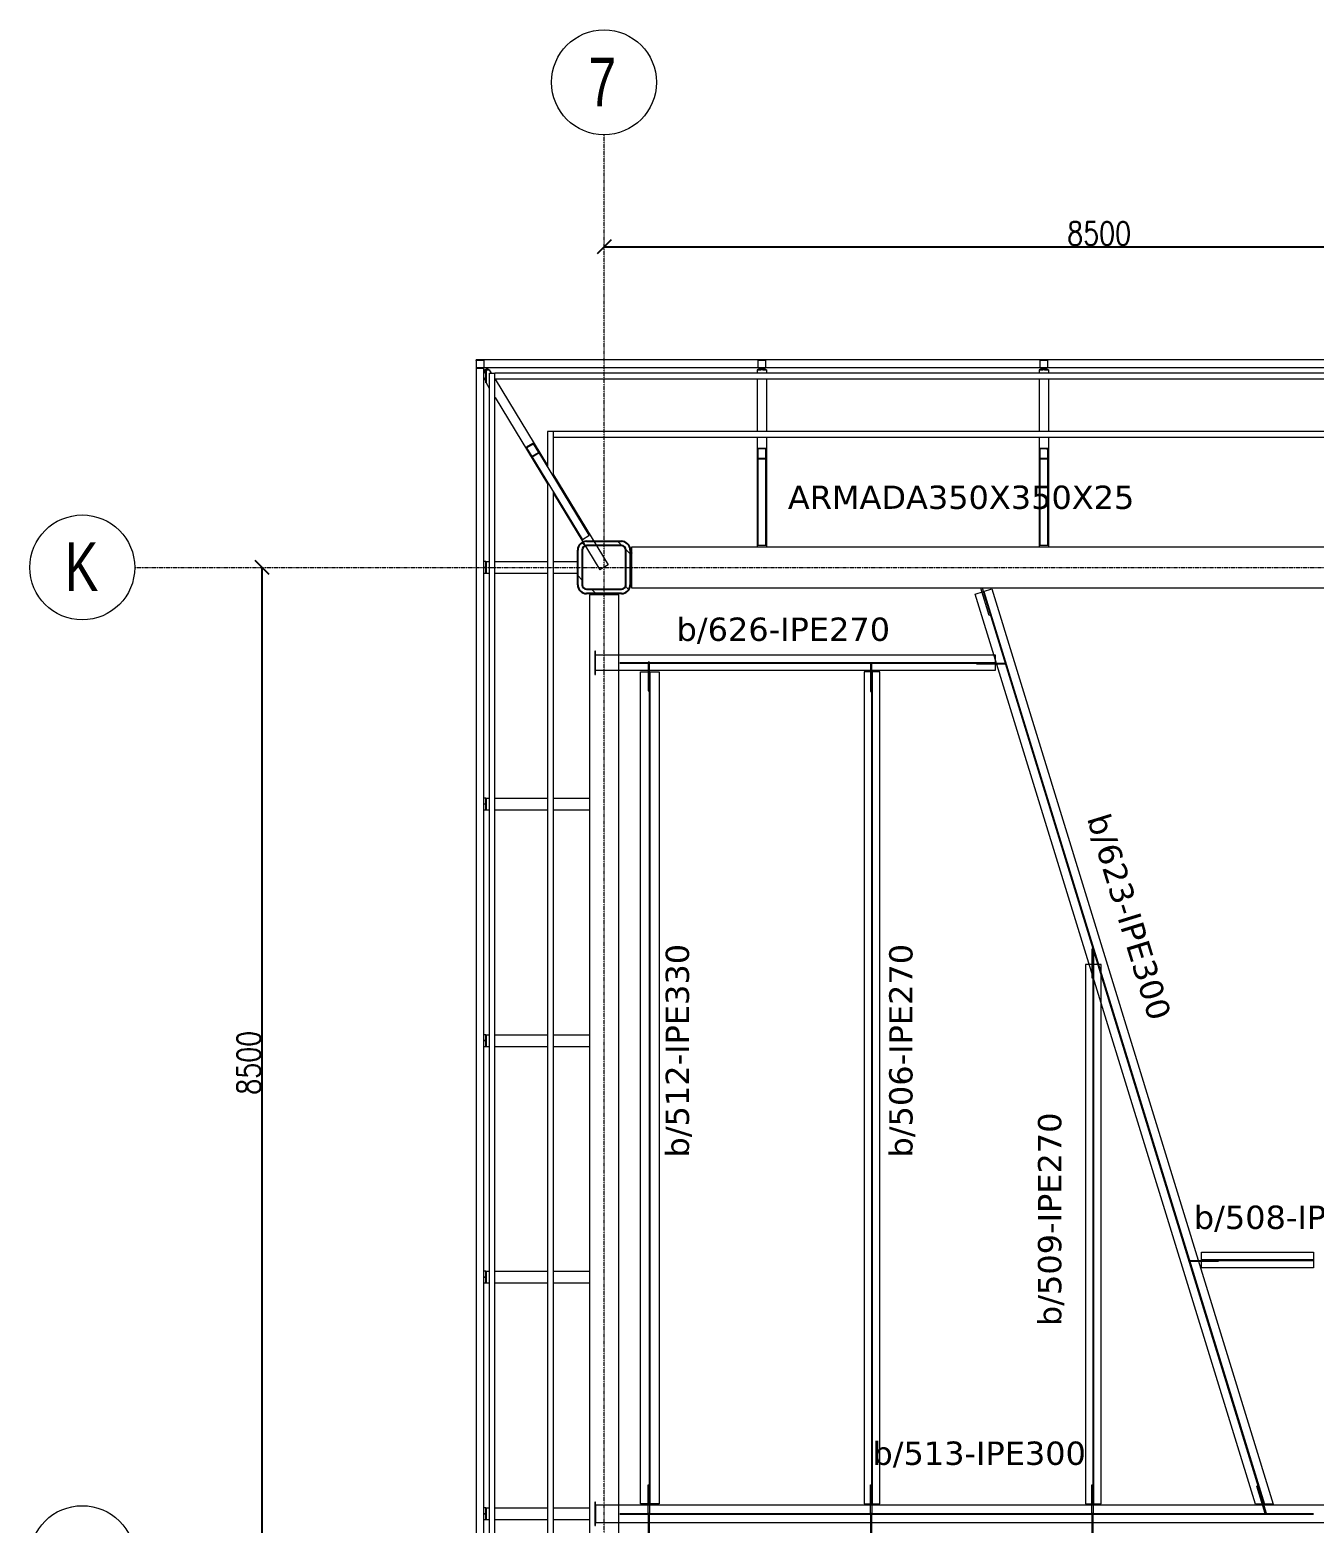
# Model space of a CAD drawing. Header units: millimetres. Extents: x -3255 to 77194, y -21218 to 30112.
# Drawn here: x -900 to 10125, y 17300 to 30112 of the extents above; entities that cross this region are included whole.
import ezdxf

# ---------------------------------------------------------------- set-up
doc = ezdxf.new("R2010")
doc.units = ezdxf.units.MM
doc.header["$LTSCALE"] = 0.9
doc.linetypes.add('Grid Line', pattern=[3.33375, 1.905, -0.47625, 0.47625, -0.47625])
for name, color, linetype, lineweight in [('0-3', 50, 'Continuous', 5), ('A_ALMA', 255, 'Continuous', 5), ('E_COLUMNAS-1', 254, 'Continuous', 5), ('E_COLUMNAS-2', 1, 'Continuous', 25), ('E_COLUMNAS-3', 1, 'Continuous', 35), ('E_EJES', 8, 'Continuous', 9), ('E_EJES-1', 8, 'Grid Line', 9), ('E_TEXTO', 3, 'Continuous', 5), ('E_VIGAS', 5, 'Continuous', 15), ('E_VIGAS-1', 5, 'Continuous', 5), ('E_VIGAS-2', 10, 'Continuous', 5), ('E_VIGAS-3', 5, 'Continuous', 25), ('P-PLATINA', 6, 'Continuous', 13), ('S-COLS-HDLN-1', 52, 'Continuous', 9), ('VIGAS_HCB', 253, 'Continuous', 15)]:
    doc.layers.add(name, color=color, linetype=linetype, lineweight=lineweight)
doc.layers.add('COTAS', color=8, linetype='Continuous')
doc.styles.add('CNI_COTAS', font='romans.shx', dxfattribs={"width": 0.8})
doc.styles.add('Swis721 LtCn BT_1', font='swisscl.ttf', dxfattribs={"height": 0.42})
doc.styles.add('VERDANA', font='verdana.ttf')
doc.dimstyles.new('1.5', dxfattribs={"dimscale": 0, "dimtxt": 200, "dimasz": 120, "dimexe": 4, "dimexo": 4, "dimgap": 15, "dimtad": 1, "dimdec": 0, "dimzin": 4, "dimdsep": 46, "dimtxsty": 'CNI_COTAS', "dimblk": 'OBLIQUE', "dimcen": -0.09, "dimclrd": 256, "dimclrt": 3, "dimadec": 0, "dimazin": 0, "dimtfac": 1, "dimtdec": 0, "dimtmove": 2, "dimatfit": 0, "dimldrblk": 'OBLIQUE', "dimfxl": 0.05, "dimtolj": 1, "dimtzin": 0, "dimarcsym": 0})

# ---------------------------------------------------------------- blocks, each defined once
blk = doc.blocks.new('EST_SFM_VIGA-METALICA-SECCION-C - EST_SFM_VIGA-METALICA-UPN160-1603255-_38_00m_N_E_-NIVEL-10 DOC')
at = {"layer": 'E_VIGAS-1'}
for p, q in [((-35.176, 0.012), (-35.176, 0.018)), ((-35.17, 0.018), (-35.176, 0.018)), ((-32.752, 0.018), (-35.112, 0.018)), ((-30.332, 0.018), (-32.694, 0.018)), ((30.113, 0.018), (-30.274, 0.018)), ((-35.175, -0.047), (-35.108, -0.047)), ((-35.107, -0.047), (-32.758, -0.047)), ((-32.756, -0.047), (-32.69, -0.047)), ((-32.689, -0.047), (-30.338, -0.047)), ((-30.336, -0.047), (-30.27, -0.047)), ((-30.269, -0.047), (30.107, -0.047))]:
    blk.add_line(p, q, dxfattribs=at)
blk = doc.blocks.new('EST_SFM_VIGA-METALICA-SECCION-C - EST_SFM_VIGA-METALICA-UPN160-1602621-_38_00m_N_E_-NIVEL-10 DOC')
at = {"layer": 'E_VIGAS-1'}
for p, q in [((-14.46, -0.016), (-14.46, 0.047)), ((-14.457, 0.047), (-14.46, 0.047)), ((14.466, 0.047), (-14.455, 0.047)), ((-14.46, -0.018), (14.471, -0.018))]:
    blk.add_line(p, q, dxfattribs=at)
blk = doc.blocks.new('EST_SFM_VIGA-METALICA-SECCION-C - EST_SFM_VIGA-METALICA-UPN100-1529610-_38_00m_N_E_-NIVEL-10 DOC')
at = {"layer": 'E_VIGAS-2'}
for p, q in [((-14.442, -0.018), (-14.442, 0.032)), ((14.393, 0.032), (-14.441, 0.032)), ((-14.442, -0.018), (14.393, -0.018))]:
    blk.add_line(p, q, dxfattribs=at)
blk = doc.blocks.new('EST_SFM_VIGA-METALICA-SECCION-C - EST_SFM_VIGA-METALICA-UPN100-1529678-_38_00m_N_E_-NIVEL-10 DOC')
at = {"layer": 'E_VIGAS-2'}
for p, q in [((-13.943, -0.032), (-13.943, 0.018)), ((-13.556, 0.018), (-13.943, 0.018)), ((13.374, 0.018), (-13.422, 0.018)), ((-13.942, -0.032), (-13.638, -0.032)), ((-13.504, -0.032), (13.456, -0.032))]:
    blk.add_line(p, q, dxfattribs=at)
blk = doc.blocks.new('EST_SFM_VIGA-METALICA-SECCION-C - EST_SFM_VIGA-METALICA-UPN100-1526554-_38_00m_N_E_-NIVEL-10 DOC')
at = {"layer": 'E_VIGAS-2'}
for p, q in [((-34.929, -0.032), (-34.929, 0.018)), ((34.942, 0.018), (-34.929, 0.018)), ((-34.929, -0.032), (34.942, -0.032))]:
    blk.add_line(p, q, dxfattribs=at)
blk = doc.blocks.new('EST_SFM_VIGA-METALICA-SECCION-C - EST_SFM_VIGA-METALICA-UPN100-1526616-_38_00m_N_E_-NIVEL-10 DOC')
at = {"layer": 'E_VIGAS-2'}
for p, q in [((-34.827, -0.018), (-34.827, 0.032)), ((34.044, 0.032), (-34.827, 0.032)), ((-34.827, -0.018), (34.044, -0.018))]:
    blk.add_line(p, q, dxfattribs=at)
blk = doc.blocks.new('EST_SCM_COLUMNA-METALICA-SECCION-CUADRADA - EST_SCM_COLUMNA-TUBULAR-CUADRADA_PTEØ_70x70 e_3mm-1587151-_38_00m_N_E_-NIVEL-10 DOC')
at = {"layer": 'E_COLUMNAS-1'}
for p, q in [((-0.035, 0.029), (-0.035, -0.029)), ((-0.032, -0.029), (-0.032, 0.029)), ((0.029, 0.035), (-0.029, 0.035)), ((-0.029, 0.032), (0.029, 0.032)), ((0.032, 0.029), (0.032, -0.029)), ((0.035, -0.029), (0.035, 0.029)), ((0.029, -0.032), (-0.029, -0.032)), ((-0.029, -0.035), (0.029, -0.035))]:
    blk.add_line(p, q, dxfattribs=at)
for centre, radius, start, end in [((-0.029, 0.029), 0.006, 90, 180), ((-0.029, 0.029), 0.003, 90, 180), ((0.029, 0.029), 0.006, 360, 90), ((0.029, 0.029), 0.003, 0, 90), ((-0.029, -0.029), 0.006, 180, 270), ((-0.029, -0.029), 0.003, 180, 270), ((0.029, -0.029), 0.003, 270, 360), ((0.029, -0.029), 0.006, 270, 360), ((0.029, -0.029), 0.006, 280, 350), ((0.029, -0.029), 0.003, 300, 330)]:
    blk.add_arc(centre, radius, start, end, dxfattribs=at)
blk = doc.blocks.new('EST_SCM_COLUMNA-METALICA-SECCION-CUADRADA - EST_SCM_COLUMNA-TUBULAR-CUADRADA_PTEØ_70x70 e_3mm-V25-_38_00m_N_E_-NIVEL-10 DOC')
at = {"layer": 'E_COLUMNAS-1'}
for p, q in [((-0.035, 0.029), (-0.035, -0.029)), ((-0.032, -0.029), (-0.032, 0.029)), ((0.029, 0.035), (-0.029, 0.035)), ((-0.029, 0.032), (0.029, 0.032)), ((0.032, 0.029), (0.032, -0.029)), ((0.035, -0.029), (0.035, 0.029)), ((0.029, -0.032), (-0.029, -0.032)), ((-0.029, -0.035), (0.029, -0.035))]:
    blk.add_line(p, q, dxfattribs=at)
for centre, radius, start, end in [((-0.029, 0.029), 0.006, 90, 180), ((-0.029, 0.029), 0.003, 90, 180), ((0.029, 0.029), 0.006, 360, 90), ((0.029, 0.029), 0.003, 0, 90), ((-0.029, -0.029), 0.006, 180, 270), ((-0.029, -0.029), 0.006, 190, 270), ((-0.029, -0.029), 0.003, 180, 270), ((-0.029, -0.029), 0.003, 210, 270), ((0.029, -0.029), 0.003, 270, 360), ((0.029, -0.029), 0.006, 270, 360), ((0.029, -0.029), 0.006, 270, 350), ((0.029, -0.029), 0.003, 270, 330)]:
    blk.add_arc(centre, radius, start, end, dxfattribs=at)
blk = doc.blocks.new('DCTIB_CNI_EST_MOD-1A-FAC_0001_rvt-2-_38_00m_N_E_-NIVEL-10 DOC')
at = {"layer": 'E_COLUMNAS-1'}
for centre, radius, start, end in [((-75.196, 167.879), 0.006, 280, 350), ((-75.196, 167.879), 0.006, 280, 350), ((-75.196, 167.879), 0.003, 300, 330), ((-75.196, 167.879), 0.003, 300, 330), ((-72.836, 167.879), 0.006, 190, 270), ((-72.836, 167.879), 0.006, 190, 270), ((-72.836, 167.879), 0.003, 210, 270), ((-72.836, 167.879), 0.003, 210, 270), ((-72.778, 167.879), 0.006, 270, 350), ((-72.778, 167.879), 0.006, 270, 350), ((-72.778, 167.879), 0.003, 270, 330), ((-72.778, 167.879), 0.003, 270, 330), ((-70.416, 167.879), 0.006, 190, 270), ((-70.416, 167.879), 0.006, 190, 270), ((-70.416, 167.879), 0.003, 210, 270), ((-70.416, 167.879), 0.003, 210, 270), ((-70.358, 167.879), 0.006, 270, 350), ((-70.358, 167.879), 0.006, 270, 350), ((-70.358, 167.879), 0.003, 270, 330), ((-70.358, 167.879), 0.003, 270, 330)]:
    blk.add_arc(centre, radius, start, end, dxfattribs=at)
at = {"layer": 'E_VIGAS-1'}
for p, q in [((-75.181, 167.84), (-75.178, 167.835)), ((-75.176, 167.859), (-75.147, 167.859)), ((-75.176, 167.858), (-75.176, 167.853)), ((-75.176, 167.853), (-75.176, 167.858)), ((-75.174, 167.865), (-75.175, 167.864)), ((-75.147, 167.858), (-75.175, 167.858)), ((-75.175, 167.858), (-75.175, 167.747)), ((-75.172, 167.87), (-75.173, 167.868)), ((-75.171, 167.875), (-75.171, 167.873)), ((-75.155, 167.859), (-75.166, 167.878)), ((-75.147, 167.858), (-75.13, 167.83)), ((-72.848, 167.858), (-72.848, 167.859)), ((-72.848, 167.859), (-72.82, 167.859)), ((-72.766, 167.858), (-72.848, 167.858)), ((-72.848, 167.858), (-72.848, 167.83)), ((-72.81, 167.876), (-72.81, 167.878)), ((-72.81, 167.864), (-72.81, 167.873)), ((-72.81, 167.859), (-72.81, 167.864)), ((-72.805, 167.878), (-72.805, 167.876)), ((-72.805, 167.873), (-72.805, 167.864)), ((-72.805, 167.864), (-72.805, 167.859)), ((-72.794, 167.859), (-72.766, 167.859)), ((-72.766, 167.859), (-72.766, 167.858)), ((-72.766, 167.858), (-72.766, 167.83)), ((-70.428, 167.858), (-70.428, 167.859)), ((-70.428, 167.859), (-70.4, 167.859)), ((-70.346, 167.858), (-70.428, 167.858)), ((-70.428, 167.858), (-70.428, 167.83)), ((-70.39, 167.876), (-70.39, 167.878)), ((-70.39, 167.864), (-70.39, 167.873)), ((-70.39, 167.859), (-70.39, 167.864)), ((-70.385, 167.878), (-70.385, 167.876)), ((-70.385, 167.873), (-70.385, 167.864)), ((-70.385, 167.864), (-70.385, 167.859)), ((-70.374, 167.859), (-70.346, 167.859)), ((-70.346, 167.859), (-70.346, 167.858)), ((-70.346, 167.858), (-70.346, 167.83)), ((-75.195, 167.791), (-75.176, 167.76)), ((-75.178, 167.826), (-75.181, 167.831)), ((-75.176, 167.749), (-75.176, 167.802)), ((-75.175, 167.747), (-75.147, 167.701)), ((-75.097, 167.777), (-74.647, 167.038)), ((-72.848, 167.78), (-72.848, 167.33)), ((-72.766, 167.78), (-72.766, 167.33)), ((-70.428, 167.78), (-70.428, 167.33)), ((-70.346, 167.78), (-70.346, 167.33)), ((-75.097, 167.619), (-74.647, 166.88)), ((-74.772, 167.226), (-74.827, 167.193)), ((-74.826, 167.191), (-74.771, 167.224)), ((-74.765, 167.216), (-74.769, 167.223)), ((-74.769, 167.223), (-74.724, 167.149)), ((-74.723, 167.15), (-74.768, 167.224)), ((-72.848, 167.28), (-72.848, 166.337)), ((-72.766, 167.28), (-72.766, 166.337)), ((-70.428, 167.28), (-70.428, 166.337)), ((-70.346, 167.28), (-70.346, 166.337)), ((-74.828, 167.188), (-74.782, 167.113)), ((-74.826, 167.188), (-74.822, 167.181)), ((-74.781, 167.114), (-74.826, 167.188)), ((-74.782, 167.113), (-74.35, 166.404)), ((-74.781, 167.114), (-74.779, 167.111)), ((-74.724, 167.146), (-74.779, 167.113)), ((-74.778, 167.111), (-74.723, 167.145)), ((-74.722, 167.146), (-74.724, 167.149)), ((-74.29, 166.44), (-74.723, 167.15)), ((-72.842, 167.18), (-72.842, 167.098)), ((-72.842, 167.098), (-72.842, 166.357)), ((-72.841, 167.18), (-72.841, 167.172)), ((-72.841, 167.098), (-72.841, 167.18)), ((-72.841, 167.098), (-72.841, 167.094)), ((-72.775, 167.184), (-72.839, 167.184)), ((-72.839, 167.182), (-72.775, 167.182)), ((-72.775, 167.096), (-72.839, 167.096)), ((-72.839, 167.094), (-72.775, 167.094)), ((-72.774, 167.172), (-72.774, 167.18)), ((-72.774, 167.18), (-72.774, 167.098)), ((-72.774, 167.094), (-72.774, 167.098)), ((-72.772, 167.098), (-72.772, 167.18)), ((-72.772, 166.357), (-72.772, 167.098)), ((-70.422, 167.18), (-70.422, 167.098)), ((-70.422, 167.098), (-70.422, 166.357)), ((-70.421, 167.18), (-70.421, 167.172)), ((-70.421, 167.098), (-70.421, 167.18)), ((-70.421, 167.098), (-70.421, 167.094)), ((-70.355, 167.184), (-70.419, 167.184)), ((-70.419, 167.182), (-70.355, 167.182)), ((-70.355, 167.096), (-70.419, 167.096)), ((-70.419, 167.094), (-70.355, 167.094)), ((-70.354, 167.172), (-70.354, 167.18)), ((-70.354, 167.18), (-70.354, 167.098)), ((-70.354, 167.094), (-70.354, 167.098)), ((-70.352, 167.098), (-70.352, 167.18)), ((-70.352, 166.357), (-70.352, 167.098)), ((-74.597, 166.956), (-74.127, 166.184)), ((-74.597, 166.798), (-74.197, 166.141)), ((-74.346, 166.402), (-74.291, 166.435)), ((-72.766, 166.337), (-72.848, 166.337)), ((-72.839, 166.353), (-72.775, 166.353)), ((-70.346, 166.337), (-70.428, 166.337)), ((-70.419, 166.353), (-70.355, 166.353)), ((-75.177, 166.212), (-75.195, 166.212)), ((-75.177, 166.175), (-75.177, 166.212)), ((-75.177, 166.212), (-75.175, 166.212)), ((-75.175, 166.112), (-75.175, 166.212)), ((-75.175, 166.212), (-75.147, 166.212)), ((-75.175, 166.212), (-75.175, 166.112)), ((-75.097, 166.212), (-74.647, 166.212)), ((-74.597, 166.212), (-74.388, 166.212)), ((-74.388, 166.212), (-74.388, 166.112)), ((-74.127, 166.184), (-74.197, 166.141)), ((-75.195, 166.165), (-75.181, 166.165)), ((-75.181, 166.16), (-75.195, 166.16)), ((-75.195, 166.112), (-75.177, 166.112)), ((-75.181, 166.165), (-75.176, 166.165)), ((-75.181, 166.165), (-75.176, 166.165)), ((-75.177, 166.165), (-75.181, 166.165)), ((-75.176, 166.16), (-75.181, 166.16)), ((-75.181, 166.16), (-75.177, 166.16)), ((-75.176, 166.16), (-75.181, 166.16)), ((-75.177, 166.112), (-75.177, 166.15)), ((-75.175, 166.112), (-75.177, 166.112)), ((-75.175, 166.112), (-75.147, 166.112)), ((-75.097, 166.112), (-74.647, 166.112)), ((-74.597, 166.112), (-74.388, 166.112)), ((-75.177, 164.182), (-75.195, 164.182)), ((-75.195, 164.135), (-75.181, 164.135)), ((-75.181, 164.13), (-75.195, 164.13)), ((-75.181, 164.135), (-75.176, 164.135)), ((-75.181, 164.135), (-75.176, 164.135)), ((-75.177, 164.135), (-75.181, 164.135)), ((-75.176, 164.13), (-75.181, 164.13)), ((-75.181, 164.13), (-75.177, 164.13)), ((-75.176, 164.13), (-75.181, 164.13)), ((-75.177, 164.145), (-75.177, 164.182)), ((-75.177, 164.182), (-75.175, 164.182)), ((-75.175, 164.082), (-75.175, 164.182)), ((-75.175, 164.182), (-75.147, 164.182)), ((-75.175, 164.182), (-75.175, 164.082)), ((-75.097, 164.182), (-74.647, 164.182)), ((-74.597, 164.182), (-74.287, 164.182)), ((-74.287, 164.182), (-74.287, 164.082)), ((-75.195, 164.082), (-75.177, 164.082)), ((-75.177, 164.082), (-75.177, 164.12)), ((-75.175, 164.082), (-75.177, 164.082)), ((-75.175, 164.082), (-75.147, 164.082)), ((-75.097, 164.082), (-74.647, 164.082)), ((-74.597, 164.082), (-74.287, 164.082)), ((-75.177, 162.152), (-75.195, 162.152)), ((-75.195, 162.105), (-75.181, 162.105)), ((-75.181, 162.1), (-75.195, 162.1)), ((-75.181, 162.105), (-75.176, 162.105)), ((-75.181, 162.105), (-75.176, 162.105)), ((-75.177, 162.105), (-75.181, 162.105)), ((-75.176, 162.1), (-75.181, 162.1)), ((-75.181, 162.1), (-75.177, 162.1)), ((-75.176, 162.1), (-75.181, 162.1)), ((-75.177, 162.115), (-75.177, 162.152)), ((-75.177, 162.152), (-75.175, 162.152)), ((-75.177, 162.052), (-75.177, 162.09)), ((-75.175, 162.052), (-75.175, 162.152)), ((-75.175, 162.152), (-75.147, 162.152)), ((-75.175, 162.152), (-75.175, 162.052)), ((-75.097, 162.152), (-74.647, 162.152)), ((-74.597, 162.152), (-74.287, 162.152)), ((-74.287, 162.152), (-74.287, 162.052)), ((-75.195, 162.052), (-75.177, 162.052)), ((-75.175, 162.052), (-75.177, 162.052)), ((-75.175, 162.052), (-75.147, 162.052)), ((-75.097, 162.052), (-74.647, 162.052)), ((-74.597, 162.052), (-74.287, 162.052)), ((-75.177, 160.123), (-75.195, 160.123)), ((-75.195, 160.075), (-75.181, 160.075)), ((-75.181, 160.07), (-75.195, 160.07)), ((-75.181, 160.075), (-75.176, 160.075)), ((-75.181, 160.075), (-75.176, 160.075)), ((-75.177, 160.075), (-75.181, 160.075)), ((-75.176, 160.07), (-75.181, 160.07)), ((-75.181, 160.07), (-75.177, 160.07)), ((-75.176, 160.07), (-75.181, 160.07)), ((-75.177, 160.085), (-75.177, 160.123)), ((-75.177, 160.123), (-75.175, 160.123)), ((-75.177, 160.023), (-75.177, 160.06)), ((-75.175, 160.023), (-75.175, 160.123)), ((-75.175, 160.123), (-75.147, 160.123)), ((-75.175, 160.123), (-75.175, 160.023)), ((-75.097, 160.123), (-74.647, 160.123)), ((-74.597, 160.123), (-74.287, 160.123)), ((-74.287, 160.123), (-74.287, 160.023)), ((-75.195, 160.023), (-75.177, 160.023)), ((-75.175, 160.023), (-75.177, 160.023)), ((-75.175, 160.023), (-75.147, 160.023)), ((-75.097, 160.023), (-74.647, 160.023)), ((-74.597, 160.023), (-74.287, 160.023)), ((-75.177, 158.093), (-75.195, 158.093)), ((-75.195, 158.045), (-75.181, 158.045)), ((-75.181, 158.04), (-75.195, 158.04)), ((-75.195, 157.993), (-75.177, 157.993)), ((-75.181, 158.045), (-75.176, 158.045)), ((-75.181, 158.045), (-75.176, 158.045)), ((-75.177, 158.045), (-75.181, 158.045)), ((-75.176, 158.04), (-75.181, 158.04)), ((-75.181, 158.04), (-75.177, 158.04)), ((-75.176, 158.04), (-75.181, 158.04)), ((-75.177, 158.055), (-75.177, 158.093)), ((-75.177, 158.093), (-75.175, 158.093)), ((-75.177, 157.993), (-75.177, 158.03)), ((-75.175, 157.993), (-75.177, 157.993)), ((-75.175, 157.993), (-75.175, 158.093)), ((-75.175, 158.093), (-75.147, 158.093)), ((-75.175, 158.093), (-75.175, 157.993)), ((-75.175, 157.993), (-75.147, 157.993)), ((-75.097, 158.093), (-74.647, 158.093)), ((-75.097, 157.993), (-74.647, 157.993)), ((-74.597, 158.093), (-74.287, 158.093)), ((-74.597, 157.993), (-74.287, 157.993)), ((-74.287, 158.093), (-74.287, 157.993))]:
    blk.add_line(p, q, dxfattribs=at)
at = {"layer": 'E_VIGAS-1', "flags": 128}
for points in [[(-75.195, 167.863), (-75.191, 167.857), (-75.186, 167.848), (-75.181, 167.84)], [(-75.181, 167.831), (-75.186, 167.838), (-75.191, 167.847), (-75.195, 167.854)], [(-75.17, 167.878), (-75.171, 167.874), (-75.172, 167.869), (-75.175, 167.864), (-75.178, 167.861), (-75.182, 167.857), (-75.186, 167.855), (-75.19, 167.854)], [(-75.147, 167.859), (-75.147, 167.858), (-75.147, 167.858)], [(-75.175, 167.747), (-75.176, 167.747), (-75.176, 167.749)], [(-74.768, 167.224), (-74.768, 167.225), (-74.769, 167.225), (-74.77, 167.226), (-74.77, 167.226), (-74.771, 167.226), (-74.772, 167.226), (-74.772, 167.226)], [(-74.771, 167.224), (-74.771, 167.224), (-74.771, 167.224), (-74.771, 167.224), (-74.77, 167.224), (-74.77, 167.224), (-74.77, 167.224), (-74.769, 167.224), (-74.769, 167.223)], [(-74.827, 167.193), (-74.828, 167.192), (-74.828, 167.192), (-74.828, 167.191), (-74.828, 167.19), (-74.828, 167.189), (-74.828, 167.188), (-74.828, 167.188)], [(-74.826, 167.188), (-74.826, 167.189), (-74.827, 167.189), (-74.827, 167.19), (-74.827, 167.19), (-74.826, 167.19), (-74.826, 167.191), (-74.826, 167.191)], [(-74.782, 167.113), (-74.782, 167.113), (-74.781, 167.112), (-74.78, 167.112), (-74.78, 167.111), (-74.779, 167.111), (-74.778, 167.111), (-74.778, 167.111)], [(-74.779, 167.113), (-74.779, 167.113), (-74.779, 167.113), (-74.78, 167.113), (-74.78, 167.113), (-74.78, 167.113), (-74.781, 167.114), (-74.781, 167.114)], [(-74.724, 167.149), (-74.724, 167.149), (-74.724, 167.148), (-74.723, 167.148), (-74.724, 167.147), (-74.724, 167.147), (-74.724, 167.147), (-74.724, 167.146)], [(-74.723, 167.145), (-74.722, 167.145), (-74.722, 167.146), (-74.722, 167.146), (-74.722, 167.147), (-74.722, 167.148), (-74.722, 167.149), (-74.723, 167.15)], [(-72.839, 167.184), (-72.84, 167.184), (-72.84, 167.184), (-72.841, 167.183), (-72.841, 167.183), (-72.842, 167.182), (-72.842, 167.181), (-72.842, 167.18)], [(-72.842, 167.098), (-72.842, 167.097), (-72.842, 167.096), (-72.841, 167.095), (-72.841, 167.095), (-72.84, 167.094), (-72.84, 167.094), (-72.839, 167.094)], [(-72.841, 167.18), (-72.841, 167.181), (-72.84, 167.181), (-72.84, 167.182), (-72.84, 167.182), (-72.84, 167.182), (-72.839, 167.182), (-72.839, 167.182)], [(-72.839, 167.096), (-72.839, 167.096), (-72.84, 167.096), (-72.84, 167.096), (-72.84, 167.096), (-72.84, 167.097), (-72.841, 167.097), (-72.841, 167.098)], [(-72.772, 167.18), (-72.772, 167.181), (-72.772, 167.182), (-72.773, 167.183), (-72.773, 167.183), (-72.774, 167.184), (-72.774, 167.184), (-72.775, 167.184)], [(-72.775, 167.182), (-72.775, 167.182), (-72.774, 167.182), (-72.774, 167.182), (-72.774, 167.182), (-72.774, 167.181), (-72.774, 167.181), (-72.774, 167.18)], [(-72.775, 167.094), (-72.774, 167.094), (-72.774, 167.094), (-72.773, 167.095), (-72.773, 167.095), (-72.772, 167.096), (-72.772, 167.097), (-72.772, 167.098)], [(-72.774, 167.098), (-72.774, 167.097), (-72.774, 167.097), (-72.774, 167.096), (-72.774, 167.096), (-72.774, 167.096), (-72.775, 167.096), (-72.775, 167.096)], [(-70.419, 167.184), (-70.42, 167.184), (-70.42, 167.184), (-70.421, 167.183), (-70.421, 167.183), (-70.422, 167.182), (-70.422, 167.181), (-70.422, 167.18)], [(-70.422, 167.098), (-70.422, 167.097), (-70.422, 167.096), (-70.421, 167.095), (-70.421, 167.095), (-70.42, 167.094), (-70.42, 167.094), (-70.419, 167.094)], [(-70.421, 167.18), (-70.421, 167.181), (-70.42, 167.181), (-70.42, 167.182), (-70.42, 167.182), (-70.42, 167.182), (-70.419, 167.182), (-70.419, 167.182)], [(-70.419, 167.096), (-70.419, 167.096), (-70.42, 167.096), (-70.42, 167.096), (-70.42, 167.096), (-70.42, 167.097), (-70.421, 167.097), (-70.421, 167.098)], [(-70.352, 167.18), (-70.352, 167.181), (-70.352, 167.182), (-70.353, 167.183), (-70.353, 167.183), (-70.354, 167.184), (-70.354, 167.184), (-70.355, 167.184)], [(-70.355, 167.182), (-70.355, 167.182), (-70.354, 167.182), (-70.354, 167.182), (-70.354, 167.182), (-70.354, 167.181), (-70.354, 167.181), (-70.354, 167.18)], [(-70.355, 167.094), (-70.354, 167.094), (-70.354, 167.094), (-70.353, 167.095), (-70.353, 167.095), (-70.352, 167.096), (-70.352, 167.097), (-70.352, 167.098)], [(-70.354, 167.098), (-70.354, 167.097), (-70.354, 167.097), (-70.354, 167.096), (-70.354, 167.096), (-70.354, 167.096), (-70.355, 167.096), (-70.355, 167.096)], [(-74.291, 166.435), (-74.29, 166.436), (-74.29, 166.436), (-74.29, 166.437), (-74.29, 166.438), (-74.29, 166.439), (-74.29, 166.44), (-74.29, 166.44)], [(-74.35, 166.404), (-74.35, 166.403), (-74.349, 166.403), (-74.348, 166.402), (-74.348, 166.402), (-74.347, 166.402), (-74.346, 166.402), (-74.346, 166.402)], [(-72.842, 166.357), (-72.842, 166.356), (-72.842, 166.355), (-72.841, 166.355), (-72.841, 166.354), (-72.84, 166.354), (-72.84, 166.353), (-72.839, 166.353)], [(-72.775, 166.353), (-72.774, 166.353), (-72.774, 166.354), (-72.773, 166.354), (-72.773, 166.355), (-72.772, 166.355), (-72.772, 166.356), (-72.772, 166.357)], [(-70.422, 166.357), (-70.422, 166.356), (-70.422, 166.355), (-70.421, 166.355), (-70.421, 166.354), (-70.42, 166.354), (-70.42, 166.353), (-70.419, 166.353)], [(-70.355, 166.353), (-70.354, 166.353), (-70.354, 166.354), (-70.353, 166.354), (-70.353, 166.355), (-70.352, 166.355), (-70.352, 166.356), (-70.352, 166.357)]]:
    blk.add_lwpolyline(points, dxfattribs=at)
at = {"layer": 'E_VIGAS-1'}
for points, knots in [([(-75.181, 167.84), (-75.181, 167.84), (-75.181, 167.839), (-75.18, 167.839), (-75.18, 167.838), (-75.179, 167.838), (-75.179, 167.838), (-75.179, 167.838), (-75.178, 167.838), (-75.178, 167.838), (-75.178, 167.839), (-75.178, 167.839), (-75.177, 167.84), (-75.177, 167.84), (-75.177, 167.84), (-75.177, 167.84), (-75.177, 167.84), (-75.177, 167.841), (-75.177, 167.841), (-75.177, 167.842), (-75.177, 167.842), (-75.177, 167.843), (-75.177, 167.843), (-75.177, 167.843), (-75.177, 167.843), (-75.177, 167.844), (-75.177, 167.844), (-75.177, 167.845), (-75.176, 167.846), (-75.176, 167.847), (-75.176, 167.848), (-75.176, 167.85), (-75.176, 167.852), (-75.176, 167.853)], [0, 0, 0, 0, 0.071429, 0.142857, 0.160714, 0.178571, 0.214286, 0.25, 0.285714, 0.321429, 0.357143, 0.392857, 0.410714, 0.419643, 0.428571, 0.4375, 0.446429, 0.464286, 0.5, 0.535714, 0.553571, 0.5625, 0.571429, 0.580357, 0.589286, 0.607143, 0.642857, 0.678571, 0.714286, 0.75, 0.785714, 0.857143, 1, 1, 1, 1]), ([(-75.178, 167.838), (-75.178, 167.838), (-75.179, 167.838), (-75.179, 167.838), (-75.179, 167.838), (-75.18, 167.838), (-75.18, 167.839), (-75.181, 167.839), (-75.181, 167.84), (-75.181, 167.84)], [0.7142857, 0.7142857, 0.7142857, 0.7142857, 0.75, 0.7857143, 0.8214286, 0.8392857, 0.8571429, 0.9285714, 1, 1, 1, 1]), ([(-75.176, 167.853), (-75.176, 167.852), (-75.176, 167.85), (-75.176, 167.848), (-75.176, 167.847), (-75.176, 167.846), (-75.177, 167.845), (-75.177, 167.844), (-75.177, 167.844), (-75.177, 167.843), (-75.177, 167.843), (-75.177, 167.843), (-75.177, 167.843)], [0, 0, 0, 0, 0.1428571, 0.2142857, 0.25, 0.2857143, 0.3214286, 0.3571429, 0.3928571, 0.4107143, 0.4196429, 0.4285714, 0.4285714, 0.4285714, 0.4285714]), ([(-75.176, 167.859), (-75.176, 167.859), (-75.176, 167.858), (-75.175, 167.858), (-75.175, 167.858)], [0, 0, 0, 0, 0.5, 0.908612, 0.908612, 0.908612, 0.908612]), ([(-72.82, 167.859), (-72.819, 167.859), (-72.818, 167.859), (-72.815, 167.859), (-72.813, 167.86), (-72.811, 167.86), (-72.81, 167.862), (-72.81, 167.863), (-72.81, 167.864)], [0, 0, 0, 0, 0.142857, 0.285714, 0.428571, 0.571429, 0.785714, 1, 1, 1, 1]), ([(-72.81, 167.864), (-72.81, 167.863), (-72.81, 167.862), (-72.812, 167.86), (-72.813, 167.86), (-72.815, 167.859), (-72.816, 167.859), (-72.817, 167.859), (-72.819, 167.859), (-72.82, 167.859)], [0, 0, 0, 0, 0.285714, 0.428571, 0.571429, 0.678571, 0.732143, 0.785714, 1, 1, 1, 1]), ([(-72.794, 167.859), (-72.795, 167.859), (-72.796, 167.859), (-72.799, 167.859), (-72.801, 167.86), (-72.803, 167.86), (-72.804, 167.862), (-72.805, 167.863), (-72.805, 167.864)], [0, 0, 0, 0, 0.142857, 0.285714, 0.428571, 0.571429, 0.785714, 1, 1, 1, 1]), ([(-72.805, 167.864), (-72.805, 167.863), (-72.804, 167.862), (-72.803, 167.86), (-72.801, 167.86), (-72.8, 167.859), (-72.799, 167.859), (-72.797, 167.859), (-72.795, 167.859), (-72.794, 167.859)], [0, 0, 0, 0, 0.285714, 0.428571, 0.571429, 0.678571, 0.732143, 0.785714, 1, 1, 1, 1]), ([(-70.4, 167.859), (-70.399, 167.859), (-70.398, 167.859), (-70.395, 167.859), (-70.393, 167.86), (-70.391, 167.86), (-70.39, 167.862), (-70.39, 167.863), (-70.39, 167.864)], [0, 0, 0, 0, 0.142857, 0.285714, 0.428571, 0.571429, 0.785714, 1, 1, 1, 1]), ([(-70.39, 167.864), (-70.39, 167.863), (-70.39, 167.862), (-70.392, 167.86), (-70.393, 167.86), (-70.395, 167.859), (-70.396, 167.859), (-70.397, 167.859), (-70.399, 167.859), (-70.4, 167.859)], [0, 0, 0, 0, 0.285714, 0.428571, 0.571429, 0.678571, 0.732143, 0.785714, 1, 1, 1, 1]), ([(-70.374, 167.859), (-70.375, 167.859), (-70.376, 167.859), (-70.379, 167.859), (-70.381, 167.86), (-70.383, 167.86), (-70.384, 167.862), (-70.385, 167.863), (-70.385, 167.864)], [0, 0, 0, 0, 0.142857, 0.285714, 0.428571, 0.571429, 0.785714, 1, 1, 1, 1]), ([(-70.385, 167.864), (-70.385, 167.863), (-70.384, 167.862), (-70.383, 167.86), (-70.381, 167.86), (-70.38, 167.859), (-70.379, 167.859), (-70.377, 167.859), (-70.375, 167.859), (-70.374, 167.859)], [0, 0, 0, 0, 0.285714, 0.428571, 0.571429, 0.678571, 0.732143, 0.785714, 1, 1, 1, 1]), ([(-75.176, 167.802), (-75.176, 167.803), (-75.176, 167.807), (-75.177, 167.811), (-75.177, 167.815), (-75.178, 167.821), (-75.179, 167.826), (-75.181, 167.83), (-75.181, 167.831)], [0, 0, 0, 0, 0.142857, 0.285714, 0.428571, 0.571429, 0.857143, 1, 1, 1, 1]), ([(-75.181, 166.165), (-75.181, 166.165), (-75.18, 166.165), (-75.179, 166.166), (-75.178, 166.167), (-75.177, 166.168), (-75.177, 166.17), (-75.177, 166.171), (-75.177, 166.172), (-75.177, 166.174), (-75.177, 166.175)], [0, 0, 0, 0, 0.142857, 0.285714, 0.428571, 0.571429, 0.678571, 0.732143, 0.785714, 1, 1, 1, 1]), ([(-75.177, 166.15), (-75.177, 166.151), (-75.177, 166.152), (-75.177, 166.154), (-75.177, 166.156), (-75.178, 166.158), (-75.179, 166.159), (-75.181, 166.16), (-75.181, 166.16)], [0, 0, 0, 0, 0.142857, 0.285714, 0.428571, 0.571429, 0.785714, 1, 1, 1, 1]), ([(-75.181, 164.135), (-75.181, 164.135), (-75.18, 164.135), (-75.179, 164.136), (-75.178, 164.137), (-75.177, 164.138), (-75.177, 164.14), (-75.177, 164.141), (-75.177, 164.142), (-75.177, 164.144), (-75.177, 164.145)], [0, 0, 0, 0, 0.142857, 0.285714, 0.428571, 0.571429, 0.678571, 0.732143, 0.785714, 1, 1, 1, 1]), ([(-75.177, 164.12), (-75.177, 164.121), (-75.177, 164.122), (-75.177, 164.124), (-75.177, 164.126), (-75.178, 164.128), (-75.179, 164.129), (-75.181, 164.13), (-75.181, 164.13)], [0, 0, 0, 0, 0.142857, 0.285714, 0.428571, 0.571429, 0.785714, 1, 1, 1, 1]), ([(-75.181, 162.105), (-75.181, 162.105), (-75.18, 162.105), (-75.179, 162.106), (-75.178, 162.107), (-75.177, 162.108), (-75.177, 162.11), (-75.177, 162.111), (-75.177, 162.112), (-75.177, 162.114), (-75.177, 162.115)], [0, 0, 0, 0, 0.142857, 0.285714, 0.428571, 0.571429, 0.678571, 0.732143, 0.785714, 1, 1, 1, 1]), ([(-75.177, 162.09), (-75.177, 162.091), (-75.177, 162.092), (-75.177, 162.094), (-75.177, 162.096), (-75.178, 162.098), (-75.179, 162.099), (-75.181, 162.1), (-75.181, 162.1)], [0, 0, 0, 0, 0.142857, 0.285714, 0.428571, 0.571429, 0.785714, 1, 1, 1, 1]), ([(-75.181, 160.075), (-75.181, 160.075), (-75.18, 160.075), (-75.179, 160.076), (-75.178, 160.077), (-75.177, 160.079), (-75.177, 160.08), (-75.177, 160.081), (-75.177, 160.082), (-75.177, 160.084), (-75.177, 160.085)], [0, 0, 0, 0, 0.142857, 0.285714, 0.428571, 0.571429, 0.678571, 0.732143, 0.785714, 1, 1, 1, 1]), ([(-75.177, 160.06), (-75.177, 160.061), (-75.177, 160.062), (-75.177, 160.064), (-75.177, 160.066), (-75.178, 160.068), (-75.179, 160.069), (-75.181, 160.07), (-75.181, 160.07)], [0, 0, 0, 0, 0.142857, 0.285714, 0.428571, 0.571429, 0.785714, 1, 1, 1, 1]), ([(-75.181, 158.045), (-75.181, 158.045), (-75.18, 158.045), (-75.179, 158.046), (-75.178, 158.047), (-75.177, 158.049), (-75.177, 158.05), (-75.177, 158.051), (-75.177, 158.053), (-75.177, 158.054), (-75.177, 158.055)], [0, 0, 0, 0, 0.142857, 0.285714, 0.428571, 0.571429, 0.678571, 0.732143, 0.785714, 1, 1, 1, 1]), ([(-75.177, 158.03), (-75.177, 158.031), (-75.177, 158.032), (-75.177, 158.035), (-75.177, 158.036), (-75.178, 158.038), (-75.179, 158.039), (-75.181, 158.04), (-75.181, 158.04)], [0, 0, 0, 0, 0.142857, 0.285714, 0.428571, 0.571429, 0.785714, 1, 1, 1, 1])]:
    blk.add_open_spline(points, degree=3, knots=knots, dxfattribs=at)
for points in [[(-75.181, 167.831), (-75.18, 167.829), (-75.179, 167.826), (-75.178, 167.824)], [(-75.177, 167.815), (-75.177, 167.813), (-75.176, 167.809), (-75.176, 167.804), (-75.176, 167.802)]]:
    blk.add_open_spline(points, degree=3, dxfattribs=at)
at = {"layer": 'E_COLUMNAS-1', "color": 9}
blk.add_blockref('EST_SCM_COLUMNA-METALICA-SECCION-CUADRADA - EST_SCM_COLUMNA-TUBULAR-CUADRADA_PTEØ_70x70 e_3mm-1587151-_38_00m_N_E_-NIVEL-10 DOC', (-75.225, 167.908), dxfattribs=at)
at = {"layer": 'E_COLUMNAS-1'}
for p in [(-72.807, 167.908), (-70.387, 167.908)]:
    blk.add_blockref('EST_SCM_COLUMNA-METALICA-SECCION-CUADRADA - EST_SCM_COLUMNA-TUBULAR-CUADRADA_PTEØ_70x70 e_3mm-V25-_38_00m_N_E_-NIVEL-10 DOC', p, dxfattribs=at)
at = {"layer": 'E_VIGAS-1'}
for name, p in [('EST_SFM_VIGA-METALICA-SECCION-C - EST_SFM_VIGA-METALICA-UPN160-1603255-_38_00m_N_E_-NIVEL-10 DOC', (-40.084, 167.925)), ('EST_SFM_VIGA-METALICA-SECCION-C - EST_SFM_VIGA-METALICA-UPN100-1526554-_38_00m_N_E_-NIVEL-10 DOC', (-40.169, 167.812)), ('EST_SFM_VIGA-METALICA-SECCION-C - EST_SFM_VIGA-METALICA-UPN100-1526616-_38_00m_N_E_-NIVEL-10 DOC', (-39.77, 167.298))]:
    blk.add_blockref(name, p, dxfattribs=at)
for name, p, rotation in [('EST_SFM_VIGA-METALICA-SECCION-C - EST_SFM_VIGA-METALICA-UPN160-1602621-_38_00m_N_E_-NIVEL-10 DOC', (-75.242, 153.418), 270), ('EST_SFM_VIGA-METALICA-SECCION-C - EST_SFM_VIGA-METALICA-UPN100-1529610-_38_00m_N_E_-NIVEL-10 DOC', (-75.13, 153.388), 269.9999999999999), ('EST_SFM_VIGA-METALICA-SECCION-C - EST_SFM_VIGA-METALICA-UPN100-1529678-_38_00m_N_E_-NIVEL-10 DOC', (-74.615, 153.388), 270.0000000000001)]:
    blk.add_blockref(name, p, dxfattribs=dict(at, rotation=rotation))
blk = doc.blocks.new('EST_SCM_COLUMNA-METALICA-SECCION-CUADRADA - EST_SCM_COLUMNA-TUBULAR-CUADRADA_ARMADA_450X450X38-V40-_38_00m_N_E_-NIVEL-10 DOC')
at = {"layer": 'S-COLS-HDLN-1'}
h = blk.add_hatch(dxfattribs=at)
h.set_pattern_fill('FP_21', color=256, style=0, pattern_type=2)
h.set_pattern_definition([(135, (74.162, -166.162), (-0.15909903, -0.15909903), [])])
h.paths.add_polyline_path([(-0.149, -0.225), (0.149, -0.225), (0.178, -0.219), (0.203, -0.203), (0.22, -0.174), (0.225, -0.149), (0.225, 0.149), (0.219, 0.178), (0.203, 0.203), (0.178, 0.219), (0.149, 0.225), (-0.149, 0.225), (-0.178, 0.219), (-0.203, 0.203), (-0.219, 0.178), (-0.225, 0.149), (-0.225, -0.149), (-0.219, -0.178), (-0.203, -0.203), (-0.178, -0.219), (-0.169, -0.221)])
h.paths.add_polyline_path([(-0.125, -0.187), (-0.149, -0.187), (-0.168, -0.182), (-0.182, -0.168), (-0.187, -0.149), (-0.187, 0.149), (-0.182, 0.168), (-0.168, 0.182), (-0.149, 0.187), (0.149, 0.187), (0.168, 0.182), (0.182, 0.168), (0.187, 0.149), (0.187, -0.149), (0.182, -0.168), (0.168, -0.182), (0.149, -0.187), (0.034, -0.187)])
at = {"layer": 'E_COLUMNAS-2'}
for p, q in [((-0.225, -0.149), (-0.225, 0.149)), ((-0.187, 0.149), (-0.187, -0.149)), ((-0.149, 0.225), (0.149, 0.225)), ((0.149, 0.187), (-0.149, 0.187)), ((0.187, -0.149), (0.187, 0.149)), ((0.225, 0.149), (0.225, -0.149)), ((-0.149, -0.187), (0.149, -0.187)), ((0.149, -0.225), (-0.149, -0.225))]:
    blk.add_line(p, q, dxfattribs=at)
for centre, radius, start, end in [((-0.149, 0.149), 0.076, 90, 180), ((-0.149, 0.149), 0.038, 90, 180), ((0.149, 0.149), 0.076, 0, 90), ((0.149, 0.149), 0.038, 360, 90), ((-0.149, -0.149), 0.076, 180, 270), ((-0.149, -0.149), 0.038, 180, 270), ((0.149, -0.149), 0.076, 270, 0), ((0.149, -0.149), 0.038, 270, 360)]:
    blk.add_arc(centre, radius, start, end, dxfattribs=at)
blk = doc.blocks.new('Grid - CNI_NOMBRE EJES-372759-_38_00m_N_E_-NIVEL-10 DOC')
at = {"layer": 'E_EJES'}
blk.add_circle((0, 0), 0.003, dxfattribs=at)
blk = doc.blocks.new('_Oblique')
at = {"color": 0, "linetype": 'ByBlock', "lineweight": -2}
blk.add_line((-0.5, -0.5), (0.5, 0.5), dxfattribs=at)
blk = doc.blocks.new('*D469')
at = {"layer": 'COTAS', "lineweight": -2, "transparency": 16777216}
blk.add_line((1095, 17000), (1095, 25500), dxfattribs=at)
at = {"layer": 'Defpoints', "color": 0, "transparency": 16777216}
for p in [(1095, 25500), (1095, 25500), (1095, 17000)]:
    blk.add_point(p, dxfattribs=at)
at = {"layer": 'COTAS', "lineweight": -2, "transparency": 16777216, "xscale": 120, "yscale": 120, "zscale": 120}
for p, rotation in [((1095, 25500), 90), ((1095, 17000), 270)]:
    blk.add_blockref('_Oblique', p, dxfattribs=dict(at, rotation=rotation))
at = {"layer": 'COTAS', "color": 3, "transparency": 16777216, "insert": (980, 21250), "char_height": 200, "attachment_point": 5, "rotation": 90, "style": 'CNI_COTAS'}
blk.add_mtext('\\A1;8500', dxfattribs=at)
blk = doc.blocks.new('*D470')
at = {"layer": 'COTAS', "lineweight": -2, "transparency": 16777216}
blk.add_line((4029, 28250), (12529, 28250), dxfattribs=at)
at = {"layer": 'Defpoints', "color": 0, "transparency": 16777216}
for p in [(4029, 28250), (12529, 28250), (12529, 28250)]:
    blk.add_point(p, dxfattribs=at)
at = {"layer": 'COTAS', "lineweight": -2, "transparency": 16777216, "xscale": 120, "yscale": 120, "zscale": 120, "rotation": 180}
blk.add_blockref('_Oblique', (4029, 28250), dxfattribs=at)
at = {"layer": 'COTAS', "lineweight": -2, "transparency": 16777216, "xscale": 120, "yscale": 120, "zscale": 120}
blk.add_blockref('_Oblique', (12529, 28250), dxfattribs=at)
at = {"layer": 'COTAS', "color": 3, "transparency": 16777216, "insert": (8279, 28365), "char_height": 200, "attachment_point": 5, "style": 'CNI_COTAS'}
blk.add_mtext('\\A1;8500', dxfattribs=at)

msp = doc.modelspace()

# ---------------------------------------------------------------- linework, layer by layer
at = {"layer": 'A_ALMA'}
for p, q in [((7283.4, 25292.4), (9689.8, 17462)), ((7290.2, 25294.5), (9697.2, 17462)), ((4164.7, 24685.5), (7386.1, 24685.5)), ((4164.7, 24678.9), (7386.1, 24678.9)), ((4418.5, 17465.1), (4418.5, 24607.5)), ((4426, 17465.1), (4426, 24607.5)), ((6326.4, 17465.1), (6326.4, 24604.7)), ((6333, 17465.1), (6333, 24604.7)), ((8226.4, 17465.1), (8226.4, 22213.1)), ((8233, 17465.1), (8233, 22202.3)), ((9158.7, 19560.9), (10119.7, 19560.9)), ((9158.7, 19554.3), (10119.7, 19554.3)), ((4164.7, 17383.7), (10119.7, 17383.7)), ((4164.7, 17376.6), (10119.7, 17376.6))]:
    msp.add_line(p, q, dxfattribs=at)
at = {"layer": 'E_EJES-1'}
for p, q in [((4028.7, -3871.2), (4028.7, 29212.2)), ((0, 25500), (76293.9, 25500))]:
    msp.add_line(p, q, dxfattribs=at)
at = {"layer": 'E_VIGAS', "color": 30, "true_color": 0xf26722}
msp.add_lwpolyline([(3904.7, 235), (4154.7, 235), (4154.7, 25265), (3904.7, 25265)], close=True, dxfattribs=at)
at = {"layer": 'E_VIGAS-3', "flags": 128}
for points in [[(4266, 25624.3), (4265, 25623.8), (4264.1, 25623.2), (4263.5, 25622.5), (4263.1, 25621.8), (4263, 25621)], [(4263, 25379), (4263.1, 25378.2), (4263.5, 25377.5), (4264.1, 25376.8), (4265, 25376.2), (4266, 25375.7)]]:
    msp.add_lwpolyline(points, dxfattribs=at)
at = {"layer": 'P-PLATINA'}
for points in [[(7264, 25322), (7273.5, 25324.9), (7345.2, 25091.7), (7335.6, 25088.8)], [(4408.5, 24442.1), (4418.5, 24442.1), (4418.5, 24686.1), (4408.5, 24686.1)], [(6316.4, 24434.9), (6326.4, 24434.9), (6326.4, 24678.9), (6316.4, 24678.9)], [(7471.9, 24678.9), (7471.9, 24668.9), (7227.9, 24668.9), (7227.9, 24678.9)], [(8216.4, 21979.8), (8226.4, 21979.8), (8226.4, 22223.8), (8216.4, 22223.8)], [(9301.3, 19554.3), (9301.3, 19544.3), (9057.3, 19544.3), (9057.3, 19554.3)], [(4408.5, 17627.7), (4418.5, 17627.7), (4418.5, 17383.7), (4408.5, 17383.7)], [(6316.4, 17627.7), (6326.4, 17627.7), (6326.4, 17383.7), (6316.4, 17383.7)], [(8216.4, 17627.7), (8226.4, 17627.7), (8226.4, 17383.7), (8216.4, 17383.7)], [(9631.7, 17616.9), (9641.3, 17619.9), (9712.9, 17386.6), (9703.4, 17383.7)], [(4408.5, 17132.6), (4418.5, 17132.6), (4418.5, 17376.6), (4408.5, 17376.6)], [(6316.4, 17132.6), (6326.4, 17132.6), (6326.4, 17376.6), (6316.4, 17376.6)], [(8216.4, 17132.6), (8226.4, 17132.6), (8226.4, 17376.6), (8216.4, 17376.6)]]:
    msp.add_lwpolyline(points, close=True, dxfattribs=at)
at = {"layer": 'VIGAS_HCB'}
for points in [[(4264.7, 25325), (10329.7, 25325), (10329.7, 25675), (4264.7, 25675)], [(3954.7, 24749.7), (7386.1, 24749.7), (7386.1, 24614.7), (3954.7, 24614.7)], [(4502.3, 17465.1), (4342.3, 17465.1), (4342.3, 24604.7), (4502.3, 24604.7)], [(6262.2, 17465.1), (6397.2, 17465.1), (6397.2, 24604.7), (6262.2, 24604.7)], [(8162.2, 17465.1), (8297.2, 17465.1), (8297.2, 22091.8), (8162.2, 22091.8)], [(9158.7, 19625.1), (10119.7, 19625.1), (10119.7, 19490.1), (9158.7, 19490.1)], [(3954.7, 17305.1), (10329.7, 17305.1), (10329.7, 17455.1), (3954.7, 17455.1)]]:
    msp.add_lwpolyline(points, close=True, dxfattribs=at)
msp.add_lwpolyline([(7358.5, 25315.4), (9771.9, 17462), (9621.9, 17462), (7215.1, 25271.4), (7358.5, 25315.4)], dxfattribs=at)
at = {"layer": 'VIGAS_HCB', "color": 8}
for points in [[(3948.7, 24782.2), (3948.7, 24582.2), (3954.7, 24582.2), (3954.7, 24782.2)], [(3948.7, 17480.1), (3948.7, 17280.1), (3954.7, 17280.1), (3954.7, 17480.1)]]:
    msp.add_lwpolyline(points, close=True, dxfattribs=at)

# ---------------------------------------------------------------- block references
at = {"layer": '0-3', "xscale": 1000, "yscale": 1000, "zscale": 1000}
msp.add_blockref('DCTIB_CNI_EST_MOD-1A-FAC_0001_rvt-2-_38_00m_N_E_-NIVEL-10 DOC', (78190.8, -140662.4), dxfattribs=at)
at = {"layer": 'E_COLUMNAS-3', "xscale": 1000, "yscale": 1000, "zscale": 1000}
msp.add_blockref('EST_SCM_COLUMNA-METALICA-SECCION-CUADRADA - EST_SCM_COLUMNA-TUBULAR-CUADRADA_ARMADA_450X450X38-V40-_38_00m_N_E_-NIVEL-10 DOC', (4028.7, 25500), dxfattribs=at)
at = {"layer": 'E_EJES', "xscale": 149999.9999999999, "yscale": 149999.9999999999, "zscale": 149999.9999999999}
msp.add_blockref('Grid - CNI_NOMBRE EJES-372759-_38_00m_N_E_-NIVEL-10 DOC', (4028.7, 29662.2), dxfattribs=at)
at = {"layer": 'E_EJES', "xscale": 149999.9999999999, "yscale": 149999.9999999999, "zscale": 149999.9999999999, "rotation": 269.9999999999994}
for p in [(-450, 25500), (-450, 17000)]:
    msp.add_blockref('Grid - CNI_NOMBRE EJES-372759-_38_00m_N_E_-NIVEL-10 DOC', p, dxfattribs=at)

# ---------------------------------------------------------------- texts
at = {"layer": 'E_EJES', "char_height": 420, "attachment_point": 1, "style": 'Swis721 LtCn BT_1'}
for s, insert, width in [('7', (3894.2, 29874.8), 312.658), ('K', (-597.9, 25716.7), 336.709)]:
    msp.add_mtext(s, dxfattribs=dict(at, insert=insert, width=width))
at = {"layer": 'E_TEXTO', "char_height": 200, "attachment_point": 1, "style": 'VERDANA'}
for s, insert, width in [('ARMADA350X350X25', (5607.2, 26202.2), 3669.524), ('b/508-IPE270', (9091.9, 20024.4), 1206.139), ('b/513-IPE300', (6333, 18000.1), 2045.495)]:
    msp.add_mtext(s, dxfattribs=dict(at, insert=insert, width=width))
for s, insert, width, rotation in [('b/626-IPE270', (4651.6, 25069.9), 1929.543, 0.0001), ('b/623-IPE300', (8364.5, 23407.6), 1206.139, 287.08294), ('b/512-IPE330', (4558.1, 20437.3), 1206.139, 90), ('b/506-IPE270', (6476.6, 20437.3), 1206.139, 90), ('b/509-IPE270', (7753.9, 18991.1), 1206.139, 90)]:
    msp.add_mtext(s, dxfattribs=dict(at, insert=insert, width=width, rotation=rotation))

# ---------------------------------------------------------------- dimensions: what is measured, and where the dimension line sits
at = {"layer": 'COTAS'}
dim = msp.add_linear_dim(base=(12528.7, 28250), p1=(4028.7, 28250), p2=(12528.7, 28250), dimstyle='1.5', override={"dimscale": 1}, dxfattribs=at)
dim.commit()
dim.dimension.update_dxf_attribs({"geometry": '*D470', "text_midpoint": (8278.7, 28365)})
dim = msp.add_linear_dim(base=(1095.2, 25500), p1=(1095.2, 17000), p2=(1095.2, 25500), angle=90, dimstyle='1.5', override={"dimscale": 1}, dxfattribs=at)
dim.commit()
dim.dimension.update_dxf_attribs({"geometry": '*D469', "text_midpoint": (980.2, 21250)})

doc.saveas('drawing.dxf')
